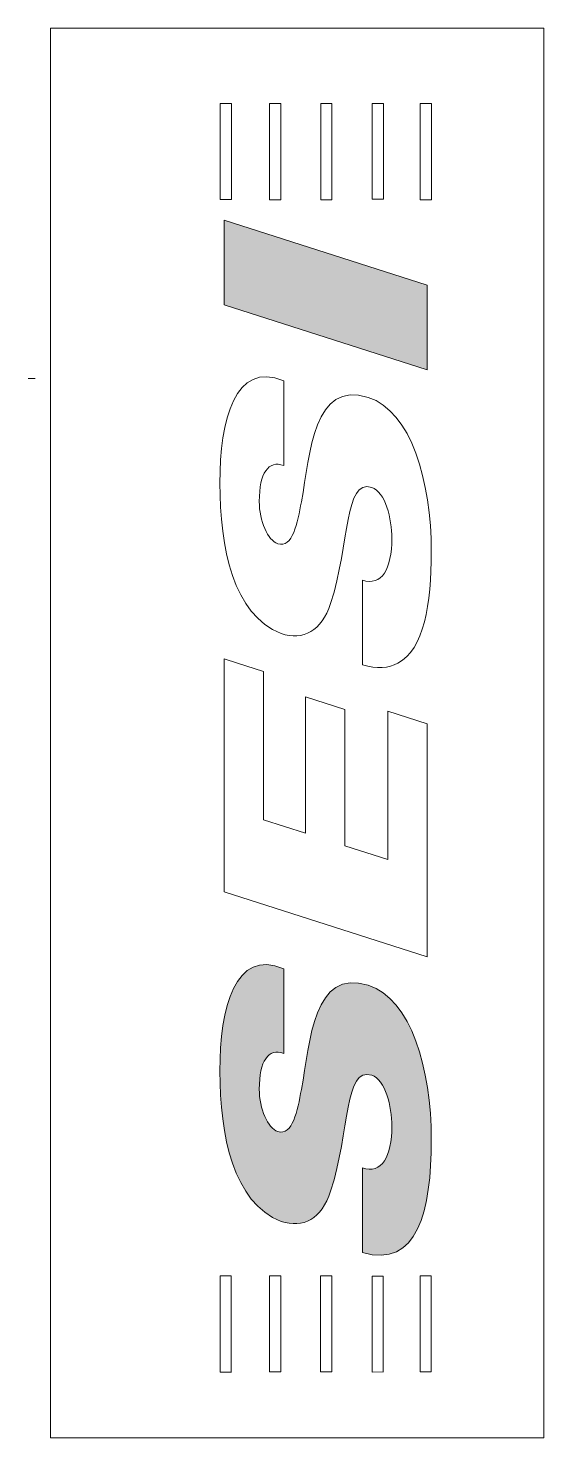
# Model space of a CAD drawing. Header units: millimetres. Extents: x -37 to 37, y -100 to 100.
import ezdxf

# ---------------------------------------------------------------- set-up
doc = ezdxf.new("R2010")
doc.units = ezdxf.units.MM
doc.header["$MEASUREMENT"] = 0
doc.layers.add('Layer 1', color=7, linetype='Continuous')

msp = doc.modelspace()

# ---------------------------------------------------------------- hatches: boundary and pattern name
at = {"layer": 'Layer 1', "true_color": 0xffffff}
h = msp.add_hatch(color=7, dxfattribs=at)
edge = h.paths.add_edge_path(flags=0)
edge.add_spline(control_points=[(20.0097, 63.551), (20.0097, 63.551), (-8.7781, 72.7679), (-8.7781, 72.7679), (-8.7781, 72.7679), (-8.7781, 60.759), (-8.7781, 60.759), (-8.7781, 60.759), (20.0097, 51.5425), (20.0097, 51.5425), (20.0097, 51.5425), (20.0097, 63.551), (20.0097, 63.551)], knot_values=[0, 0, 0, 0, 0.25, 0.25, 0.25, 0.5, 0.5, 0.5, 0.75, 0.75, 0.75, 1, 1, 1, 1], degree=3, periodic=1)
h = msp.add_hatch(color=7, dxfattribs=at)
edge = h.paths.add_edge_path(flags=0)
edge.add_spline(control_points=[(-0.3252, -33.4486), (-7.2632, -30.5163), (-9.3761, -39.0227), (-9.3761, -47.9691), (-9.3761, -57.0357), (-7.5022, -66.6423), (-0.6841, -69.3047), (2.4259, -70.2953), (5.0573, -68.9843), (6.3334, -65.0112), (9.0847, -56.4651), (8.2474, -47.3083), (12.1549, -48.5597), (14.0688, -49.1698), (15.0256, -53.0127), (15.0256, -55.7849), (15.0256, -60.1079), (13.5505, -62.6297), (10.8392, -61.7089), (10.8392, -61.7089), (10.8392, -73.7177), (10.8392, -73.7177), (18.6543, -76.0395), (20.6147, -67.773), (20.6147, -57.6859), (20.6147, -47.6588), (17.7372, -37.7319), (11.6765, -35.7906), (3.9012, -33.3083), (3.4228, -43.7159), (2.1867, -50.591), (1.6286, -53.593), (0.9505, -57.216), (-1.1624, -56.5451), (-2.598, -56.085), (-3.794, -53.3029), (-3.794, -50.5407), (-3.794, -48.4994), (-3.4752, -47.0383), (-2.877, -46.2077), (-2.2788, -45.3174), (-1.4418, -45.0468), (-0.3252, -45.4574), (-0.3252, -45.4574), (-0.3252, -33.4486), (-0.3252, -33.4486)], knot_values=[0, 0, 0, 0, 0.06666667, 0.06666667, 0.06666667, 0.13333333, 0.13333333, 0.13333333, 0.2, 0.2, 0.2, 0.26666667, 0.26666667, 0.26666667, 0.33333333, 0.33333333, 0.33333333, 0.4, 0.4, 0.4, 0.46666667, 0.46666667, 0.46666667, 0.53333333, 0.53333333, 0.53333333, 0.6, 0.6, 0.6, 0.66666667, 0.66666667, 0.66666667, 0.73333333, 0.73333333, 0.73333333, 0.8, 0.8, 0.8, 0.86666667, 0.86666667, 0.86666667, 0.93333333, 0.93333333, 0.93333333, 1, 1, 1, 1], degree=3, periodic=1)

# ---------------------------------------------------------------- linework, layer by layer
at = {"layer": 'Layer 1', "lineweight": 20}
for points, knots in [([(-33.4296, 100), (-33.4296, 100), (36.5704, 100), (36.5704, 100), (36.5704, 100), (36.5704, -100), (36.5704, -100), (36.5704, -100), (-33.4296, -100), (-33.4296, -100), (-33.4296, -100), (-33.4296, 100), (-33.4296, 100)], [0, 0, 0, 0, 0.25, 0.25, 0.25, 0.5, 0.5, 0.5, 0.75, 0.75, 0.75, 1, 1, 1, 1]), ([(-9.3285, 89.3218), (-9.3285, 89.3218), (-9.3306, 75.673), (-9.3306, 75.673), (-9.3306, 75.673), (-7.7416, 75.673), (-7.7416, 75.673), (-7.7416, 75.673), (-7.7416, 89.2973), (-7.7416, 89.2973)], [0, 0, 0, 0, 0.33333333, 0.33333333, 0.33333333, 0.66666667, 0.66666667, 0.66666667, 1, 1, 1, 1]), ([(-2.3171, 89.2973), (-2.3171, 89.2973), (-2.3171, 75.658), (-2.3171, 75.658), (-2.3171, 75.658), (-0.7282, 75.658), (-0.7282, 75.658), (-0.7282, 75.658), (-0.7282, 89.2973), (-0.7282, 89.2973)], [0, 0, 0, 0, 0.33333333, 0.33333333, 0.33333333, 0.66666667, 0.66666667, 0.66666667, 1, 1, 1, 1]), ([(4.9354, 89.2973), (4.9354, 89.2973), (4.9354, 75.6616), (4.9354, 75.6616), (4.9354, 75.6616), (6.5245, 75.6616), (6.5245, 75.6616), (6.5245, 75.6616), (6.5245, 89.2973), (6.5245, 89.2973)], [0, 0, 0, 0, 0.33333333, 0.33333333, 0.33333333, 0.66666667, 0.66666667, 0.66666667, 1, 1, 1, 1]), ([(12.2232, 89.3279), (12.2232, 89.3279), (12.2232, 75.7292), (12.2232, 75.7292), (12.2232, 75.7292), (13.8123, 75.7292), (13.8123, 75.7292), (13.8123, 75.7292), (13.8123, 89.3279), (13.8123, 89.3279)], [0, 0, 0, 0, 0.33333333, 0.33333333, 0.33333333, 0.66666667, 0.66666667, 0.66666667, 1, 1, 1, 1]), ([(19.0281, 89.2973), (19.0281, 89.2973), (19.0281, 75.6587), (19.0281, 75.6587), (19.0281, 75.6587), (20.6171, 75.6587), (20.6171, 75.6587), (20.6171, 75.6587), (20.6171, 89.2973), (20.6171, 89.2973)], [0, 0, 0, 0, 0.33333333, 0.33333333, 0.33333333, 0.66666667, 0.66666667, 0.66666667, 1, 1, 1, 1]), ([(20.0097, 63.551), (20.0097, 63.551), (-8.7781, 72.7679), (-8.7781, 72.7679), (-8.7781, 72.7679), (-8.7781, 60.759), (-8.7781, 60.759), (-8.7781, 60.759), (20.0097, 51.5425), (20.0097, 51.5425), (20.0097, 51.5425), (20.0097, 63.551), (20.0097, 63.551)], [0, 0, 0, 0, 0.25, 0.25, 0.25, 0.5, 0.5, 0.5, 0.75, 0.75, 0.75, 1, 1, 1, 1]), ([(10.8392, 9.8953), (10.8392, 9.8953), (10.8392, 21.691), (10.8392, 21.691), (13.5505, 20.7705), (15.0256, 23.2921), (15.0256, 27.615), (15.0256, 30.3872), (14.0688, 34.2301), (12.1549, 34.8405), (8.2474, 36.0914), (9.0847, 26.9346), (6.3334, 18.3886), (5.0573, 14.416), (2.4259, 13.1051), (-0.6841, 14.0958), (-7.5022, 16.7575), (-9.3761, 26.3645), (-9.3761, 35.4309), (-9.3761, 44.3774), (-7.2632, 52.8833), (-0.3252, 49.9516), (-0.3252, 49.9516), (-0.3252, 37.943), (-0.3252, 37.943), (-1.4418, 38.3529), (-2.2788, 38.0829), (-2.877, 37.1921), (-3.4752, 36.3615), (-3.794, 34.9005), (-3.794, 32.8592), (-3.794, 30.0973), (-2.598, 27.3148), (-1.1624, 26.855), (0.9505, 26.1845), (1.6286, 29.8071), (2.1867, 32.809), (3.4228, 39.6839), (3.9012, 50.0914), (11.6765, 47.6099), (17.7372, 45.6686), (20.6147, 35.741), (20.6147, 25.7141), (20.6147, 18.2878), (19.5517, 11.8497), (15.8729, 9.8953)], [0, 0, 0, 0, 0.06666667, 0.06666667, 0.06666667, 0.13333333, 0.13333333, 0.13333333, 0.2, 0.2, 0.2, 0.26666667, 0.26666667, 0.26666667, 0.33333333, 0.33333333, 0.33333333, 0.4, 0.4, 0.4, 0.46666667, 0.46666667, 0.46666667, 0.53333333, 0.53333333, 0.53333333, 0.6, 0.6, 0.6, 0.66666667, 0.66666667, 0.66666667, 0.73333333, 0.73333333, 0.73333333, 0.8, 0.8, 0.8, 0.86666667, 0.86666667, 0.86666667, 0.93333333, 0.93333333, 0.93333333, 1, 1, 1, 1]), ([(-6.885, 9.8953), (-6.885, 9.8953), (-8.7781, 10.503), (-8.7781, 10.503), (-8.7781, 10.503), (-8.7781, 9.8953), (-8.7781, 9.8953)], [0, 0, 0, 0, 0.5, 0.5, 0.5, 1, 1, 1, 1]), ([(-6.885, 9.8953), (-6.885, 9.8953), (-3.1962, 8.7117), (-3.1962, 8.7117), (-3.1962, 8.7117), (-3.1962, -12.3035), (-3.1962, -12.3035), (-3.1962, -12.3035), (2.7451, -14.2048), (2.7451, -14.2048), (2.7451, -14.2048), (2.7451, 5.1292), (2.7451, 5.1292), (2.7451, 5.1292), (8.3269, 3.3481), (8.3269, 3.3481), (8.3269, 3.3481), (8.3269, -15.9859), (8.3269, -15.9859), (8.3269, -15.9859), (14.4277, -17.9374), (14.4277, -17.9374), (14.4277, -17.9374), (14.4277, 3.0775), (14.4277, 3.0775), (14.4277, 3.0775), (20.0097, 1.2863), (20.0097, 1.2863), (20.0097, 1.2863), (20.0097, -31.7376), (20.0097, -31.7376), (20.0097, -31.7376), (-8.7781, -22.5208), (-8.7781, -22.5208), (-8.7781, -22.5208), (-8.7781, 9.8953), (-8.7781, 9.8953)], [0, 0, 0, 0, 0.08333333, 0.08333333, 0.08333333, 0.16666667, 0.16666667, 0.16666667, 0.25, 0.25, 0.25, 0.33333333, 0.33333333, 0.33333333, 0.41666667, 0.41666667, 0.41666667, 0.5, 0.5, 0.5, 0.58333333, 0.58333333, 0.58333333, 0.66666667, 0.66666667, 0.66666667, 0.75, 0.75, 0.75, 0.83333333, 0.83333333, 0.83333333, 0.91666667, 0.91666667, 0.91666667, 1, 1, 1, 1]), ([(10.8392, 9.8953), (10.8392, 9.8953), (10.8392, 9.6825), (10.8392, 9.6825), (12.901, 9.0699), (14.5549, 9.1952), (15.8729, 9.8953)], [0, 0, 0, 0, 0.5, 0.5, 0.5, 1, 1, 1, 1]), ([(-0.3252, -33.4486), (-7.2632, -30.5163), (-9.3761, -39.0227), (-9.3761, -47.9691), (-9.3761, -57.0357), (-7.5022, -66.6423), (-0.6841, -69.3047), (2.4259, -70.2953), (5.0573, -68.9843), (6.3334, -65.0112), (9.0847, -56.4651), (8.2474, -47.3083), (12.1549, -48.5597), (14.0688, -49.1698), (15.0256, -53.0127), (15.0256, -55.7849), (15.0256, -60.1079), (13.5505, -62.6297), (10.8392, -61.7089), (10.8392, -61.7089), (10.8392, -73.7177), (10.8392, -73.7177), (18.6543, -76.0395), (20.6147, -67.773), (20.6147, -57.6859), (20.6147, -47.6588), (17.7372, -37.7319), (11.6765, -35.7906), (3.9012, -33.3083), (3.4228, -43.7159), (2.1867, -50.591), (1.6286, -53.593), (0.9505, -57.216), (-1.1624, -56.5451), (-2.598, -56.085), (-3.794, -53.3029), (-3.794, -50.5407), (-3.794, -48.4994), (-3.4752, -47.0383), (-2.877, -46.2077), (-2.2788, -45.3174), (-1.4418, -45.0468), (-0.3252, -45.4574), (-0.3252, -45.4574), (-0.3252, -33.4486), (-0.3252, -33.4486)], [0, 0, 0, 0, 0.06666667, 0.06666667, 0.06666667, 0.13333333, 0.13333333, 0.13333333, 0.2, 0.2, 0.2, 0.26666667, 0.26666667, 0.26666667, 0.33333333, 0.33333333, 0.33333333, 0.4, 0.4, 0.4, 0.46666667, 0.46666667, 0.46666667, 0.53333333, 0.53333333, 0.53333333, 0.6, 0.6, 0.6, 0.66666667, 0.66666667, 0.66666667, 0.73333333, 0.73333333, 0.73333333, 0.8, 0.8, 0.8, 0.86666667, 0.86666667, 0.86666667, 0.93333333, 0.93333333, 0.93333333, 1, 1, 1, 1]), ([(-9.3474, -90.666), (-9.3474, -90.666), (-9.3494, -77.0172), (-9.3494, -77.0172), (-9.3494, -77.0172), (-7.7604, -77.0172), (-7.7604, -77.0172), (-7.7604, -77.0172), (-7.7604, -90.6414), (-7.7604, -90.6414)], [0, 0, 0, 0, 0.33333333, 0.33333333, 0.33333333, 0.66666667, 0.66666667, 0.66666667, 1, 1, 1, 1]), ([(-2.3359, -90.6414), (-2.3359, -90.6414), (-2.3359, -77.0021), (-2.3359, -77.0021), (-2.3359, -77.0021), (-0.747, -77.0021), (-0.747, -77.0021), (-0.747, -77.0021), (-0.747, -90.6414), (-0.747, -90.6414)], [0, 0, 0, 0, 0.33333333, 0.33333333, 0.33333333, 0.66666667, 0.66666667, 0.66666667, 1, 1, 1, 1]), ([(4.9166, -90.6414), (4.9166, -90.6414), (4.9166, -77.0057), (4.9166, -77.0057), (4.9166, -77.0057), (6.5057, -77.0057), (6.5057, -77.0057), (6.5057, -77.0057), (6.5057, -90.6414), (6.5057, -90.6414)], [0, 0, 0, 0, 0.33333333, 0.33333333, 0.33333333, 0.66666667, 0.66666667, 0.66666667, 1, 1, 1, 1]), ([(12.2044, -90.6721), (12.2044, -90.6721), (12.2044, -77.0733), (12.2044, -77.0733), (12.2044, -77.0733), (13.7935, -77.0733), (13.7935, -77.0733), (13.7935, -77.0733), (13.7935, -90.6721), (13.7935, -90.6721)], [0, 0, 0, 0, 0.33333333, 0.33333333, 0.33333333, 0.66666667, 0.66666667, 0.66666667, 1, 1, 1, 1]), ([(19.0094, -90.6414), (19.0094, -90.6414), (19.0094, -77.0029), (19.0094, -77.0029), (19.0094, -77.0029), (20.5983, -77.0029), (20.5983, -77.0029), (20.5983, -77.0029), (20.5983, -90.6414), (20.5983, -90.6414)], [0, 0, 0, 0, 0.33333333, 0.33333333, 0.33333333, 0.66666667, 0.66666667, 0.66666667, 1, 1, 1, 1])]:
    msp.add_open_spline(points, degree=3, knots=knots, dxfattribs=at)
for points in [[(-9.3286, 89.3085), (-9.3286, 89.3085), (-7.7348, 89.3085), (-7.7348, 89.3085)], [(-7.7348, 89.3085), (-7.7348, 89.3085), (-7.7416, 89.3085), (-7.7416, 89.3085)], [(-2.3171, 89.2973), (-2.3171, 89.2973), (-0.7282, 89.2973), (-0.7282, 89.2973)], [(4.9354, 89.2973), (4.9354, 89.2973), (6.5245, 89.2973), (6.5245, 89.2973)], [(12.2232, 89.3085), (12.2232, 89.3085), (13.8242, 89.3085), (13.8242, 89.3085)], [(13.8242, 89.3085), (13.8242, 89.3085), (13.8123, 89.3085), (13.8123, 89.3085)], [(19.0281, 89.2973), (19.0281, 89.2973), (20.6239, 89.2973), (20.6239, 89.2973)], [(-35.5704, 50.2986), (-35.5704, 50.2986), (-36.5705, 50.2986), (-36.5705, 50.2986)], [(-9.3474, -90.666), (-9.3474, -90.666), (-7.7454, -90.666), (-7.7454, -90.666)], [(-2.3359, -90.6414), (-2.3359, -90.6414), (-0.747, -90.6414), (-0.747, -90.6414)], [(4.9166, -90.6414), (4.9166, -90.6414), (6.5057, -90.6414), (6.5057, -90.6414)], [(12.2044, -90.6721), (12.2044, -90.6721), (13.8122, -90.6414), (13.8122, -90.6414)], [(12.2044, -90.6414), (12.2044, -90.6414), (12.2096, -90.6414), (12.2096, -90.6414)], [(19.0094, -90.6414), (19.0094, -90.6414), (20.5983, -90.6414), (20.5983, -90.6414)]]:
    msp.add_open_spline(points, degree=3, dxfattribs=at)

doc.saveas('drawing.dxf')
